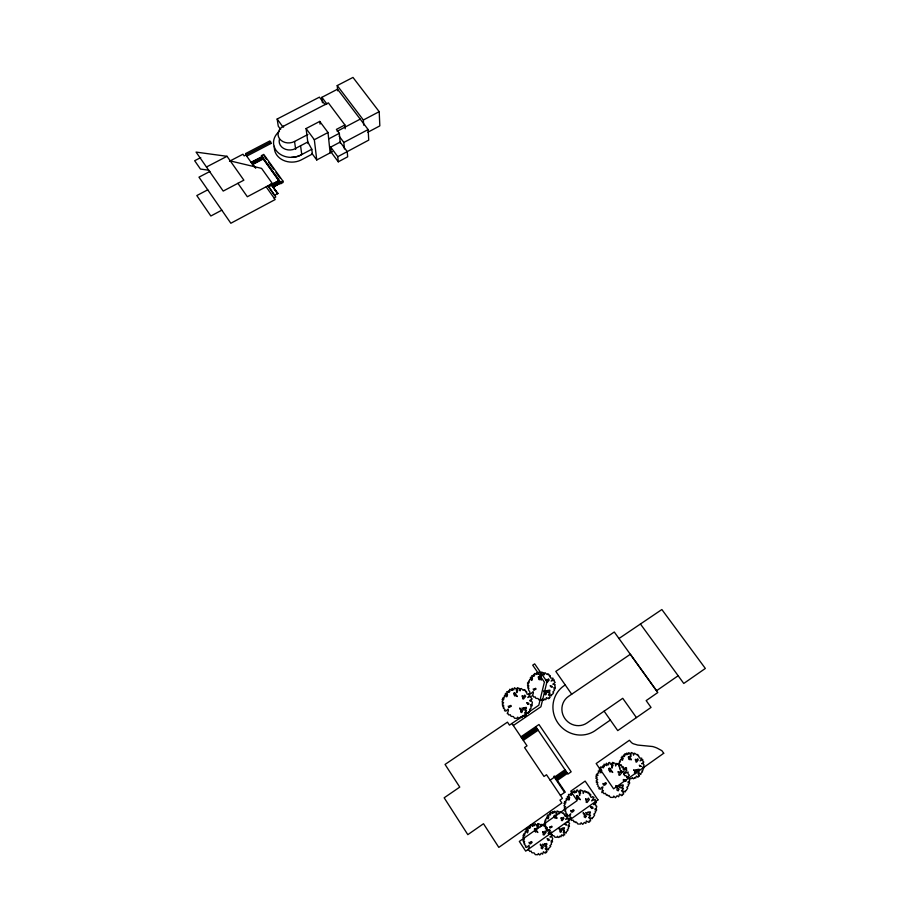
<?xml version="1.0" encoding="UTF-8"?>
<svg xmlns="http://www.w3.org/2000/svg" width="900" height="900" viewBox="0 0 900 900"><rect width="100%" height="100%" fill="white"/><g stroke="black" fill="none" stroke-linecap="round" stroke-linejoin="round"><path stroke-width="1.35" d="M548.876 833.366C549.202 833.299 550.283 829.553 548.426 829.834L547.616 831.139L546.48 830.745L546.986 829.8L545.546 828.596L545.321 826.627C545.67 825.829 544.658 825.817 544.545 824.996L545.726 823.995L544.365 823.23L545.243 822.611C543.611 820.924 546.131 821.509 545.794 820.102C543.544 821.869 548.01 816.019 546.964 817.965L548.201 818.865L548.505 818.021L547.031 816.041L548.876 817.133L547.819 814.804L550.204 815.062L549.608 813.364L550.721 814.23L550.62 812.295L552.859 813.24L552.116 812.295C552.836 810.113 553.601 813.859 554.355 812.419C553.523 809.64 556.594 812.183 556.009 813.409L556.504 815.299L557.055 810.967L558.99 811.766L559.26 813.701L560.363 811.654L562.759 813.386C564.266 811.62 563.31 815.299 564.592 814.658C565.414 812.936 564.457 817.549 565.571 816.199L567.517 816.773L565.673 819.405L568.462 818.179L568.238 819.36L569.363 820.631L567.236 822.296L568.631 822.127L569.565 823.534L568.091 825.896L569.183 825.592L569.464 826.425L568.305 827.201L568.62 828.461L567.259 829.665L567.934 830.284L565.954 832.331L566.111 833.13L563.861 831.791L563.265 832.207L564.761 834.851L563.659 834.885L563.288 835.954L561.791 834.773L561.082 835.909C561.656 838.249 559.429 834.896 559.597 836.854L558.731 837.518L557.471 836.258L557.055 837.259L554.962 837.236L553.939 835.774L552.049 835.616L551.306 834.176L548.111 833.501L550.305 830.385L549.023 829.609L548.91 830.295L547.38 830.025L546.739 827.224L546.863 827.887C545.344 828.653 546.491 824.288 544.702 826.38L544.444 825.413L543.184 825.896L541.89 824.332L540.923 824.794L540.562 826.751L540.259 824.456L537.975 823.523L537.435 824.231L538.256 824.524L538.234 826.492L537.3 828.641L536.816 824.94L536.074 825.064L535.039 823.5L534.319 825.761L532.935 824.175L532.136 825.086L533.014 826.2L530.381 825.097L530.483 827.381L529.785 826.324L529.02 827.01L529.864 828.36L527.479 827.55L528.289 830.824L526.489 829.249L525.926 830.126L527.839 831.881L527.479 832.871L527.22 831.904L526.016 831.814C523.755 830.43 527.108 833.636 524.374 833.389L523.395 834.536L524.981 834.908L522.911 835.762L523.991 836.685L522.866 837.416L524.52 838.957L523.114 840.15L523.946 840.634L523.114 841.028L523.586 841.635L524.632 841.579L523.744 842.951L524.812 843.694L524.261 844.414L525.96 845.854L525.364 846.967L526.691 847.44L529.009 845.325C530.1 847.721 526.736 850.658 528.795 849.971L529.819 851.445L531.045 851.051L531.9 852.75L534.139 852.941L535.342 854.674L537.817 854.707L538.312 853.515L539.798 855L541.249 853.211L542.632 854.145L543.42 851.738L545.186 853.144L545.974 852.795L545.625 851.873L546.941 851.827L546.941 850.658L545.186 848.7L545.895 848.194L548.55 849.791L548.359 848.835L550.721 846.405L549.923 845.674L551.531 844.245L551.171 842.749L552.544 841.826L552.217 840.836L550.924 841.207L552.398 839.959L552.69 838.395L551.587 836.741L549.945 836.944L552.454 834.964L551.137 833.456L551.408 832.05L548.741 833.4M560.408 795.386L565.2 792.034L554.389 776.036L553.804 776.441L564.604 792.45M557.359 780.424L567.461 773.37M550.136 780.154L554.332 777.229M554.918 776.812L565.02 769.77M555.536 777.724L565.639 770.67M556.144 778.624L566.246 771.57M556.751 779.524L566.854 772.47M678.15 675.754L656.561 690.727L614.284 632.002L555.806 671.4L571.691 694.226M610.346 720.056L596.385 729.731A27.315 26.269 50.5 0 1 557.955 723.026A27.315 26.269 50.5 0 1 565.245 684.956M522.124 738.574L536.94 728.46M522.72 739.462L537.536 729.337M523.316 740.34L538.132 730.215M520.942 736.808L538.954 724.511L571.174 771.806L567.945 774.067L535.748 726.705M521.539 737.696L536.344 727.582M513.326 725.512L540.923 706.759L546.975 681.683L534.656 663.863L532.71 665.168L544.387 682.099L538.796 705.24L509.479 725.141L507.465 722.149L445.05 764.438L459.754 787.106L444.161 797.794L467.82 834.649L483.491 823.736L498.814 847.384L561.87 802.991L559.935 800.123L562.421 798.379L546.502 774.742L544.016 776.464L524.554 747.54L527.029 745.841L511.942 723.465M618.975 638.516L661.86 609.536L705.341 668.452L683.775 683.46L640.44 624.015M277.549 193.545L271.046 183.904M277.965 193.32L274.624 195.356L268.436 186.143L278.977 180.551L279.101 181.249M338.276 161.82L347.67 156.803L347.231 151.627L340.132 142.099L330.694 147.094L331.223 152.291L338.276 161.82L337.781 156.667L330.694 147.094M274.05 197.955L275.805 197.01L267.975 186.019M295.729 148.309L307.8 141.964L311.794 149.243L312.379 154.013L302.423 159.289A18.034 15.064 -4.6 0 1 283.264 160.279A18.034 15.064 -4.6 0 1 274.376 146.295M367.841 132.244L379.834 125.876L379.192 111.668L352.98 77.422L337.23 85.567L337.691 90.844M221.805 210.184L210.847 216L196.808 195.559L207.731 189.833M311.918 153.382L316.755 159.975L332.449 151.65M271.215 184.838L278.01 193.545M262.361 157.489L251.933 163.35L262.688 157.804L279.349 181.046L272.183 184.86L273.386 187.065L280.507 183.083L273.352 186.896M279.371 181.226L268.56 186.84L268.436 186.143M272.239 185.209L279.349 181.046M272.599 185.704L279.731 181.732L272.632 185.884L271.822 184.354L279.011 180.72L280.181 182.756M280.125 182.407L273.026 186.559L280.148 182.588M280.822 183.656L280.586 182.25L282.881 181.035L263.767 154.406L261.484 155.599L261.754 157.028L251.224 162.349L261.72 156.859L280.822 183.656L283.118 182.43L282.881 181.035M337.781 156.667L368.741 140.108L368.134 129.566L337.545 89.201L321.874 97.324L322.447 102.735M344.419 148.972L343.845 142.447L368.134 129.566M316.755 159.975L314.336 139.714L328.016 132.514L319.748 121.399L306.09 128.543L307.991 143.528M307.901 134.471L294.548 141.469A10.867 9.034 -4.6 0 1 279.574 138.769A10.867 9.034 -4.6 0 1 283.41 126.236L328.365 102.859L344.902 124.942L336.409 129.409L339.334 133.312L340.223 143.111M337.185 131.265L360.225 119.126M363.679 125.156L363.364 120.015L379.192 111.668M328.68 138.938L339.334 133.312M311.794 149.243L301.77 154.53A18.101 15.086 -4.6 0 1 294.998 157.016L291.442 157.365M252.574 163.991L263.07 158.479L262.035 157.174L251.539 162.675L262.102 157.523M251.572 162.855L262.069 157.354M251.899 163.17L262.395 157.669M252.214 163.485L262.721 157.984M251.224 162.349L252.248 163.665L262.688 157.804M245.61 153.574L246.724 156.161L270.934 143.505L270.686 142.065L269.865 140.918L245.61 153.574L245.903 155.002L244.159 155.914L242.955 154.226L229.511 161.235M246.431 154.721L270.686 142.065M206.46 167.006L227.025 156.308L243.866 180.18L223.211 191.07L196.076 152.1L227.025 156.308M209.97 171.428L198.968 177.165L230.839 223.256L275.175 199.553L266.243 186.975M280.654 129.431L278.28 126.18L277.155 119.036L319.433 97.144L325.058 104.636M200.745 157.579L194.659 160.729L200.453 169.065L208.721 170.201M230.186 160.909L261.585 168.39L272.34 183.465L247.343 196.74L237.893 183.296M337.23 85.567L363.364 120.015M321.874 97.324L326.902 104.017M339.131 136.125L343.845 142.447M306.09 128.543L314.336 139.714M277.155 119.036L282.724 126.664M270.113 142.369L270.934 143.505M264.026 155.835L266.411 159.165M268.796 162.484L273.577 169.132M275.963 172.463L279.934 177.998M261.484 155.599L280.586 182.25M251.865 162.99L255.713 168.278M245.903 155.002L254.261 166.748M636.424 717.604L622.744 698.31L587.081 722.914A16.2 15.581 50.9 0 1 564.863 718.526A16.2 15.581 50.9 0 1 568.609 696.319L630.326 654.289L657.788 692.539L646.166 700.605L651.038 707.423L617.749 730.609L604.114 711.169M271.406 184.567L277.582 193.77M262.035 157.174L262.429 157.849M271.474 183.69L271.53 185.276M283.41 126.236L283.556 127.125M294.548 141.469L295.673 149.355M300.566 145.766L301.77 154.53A18.135 15.12 -4.6 0 1 277.391 151.931A18.135 15.12 -4.6 0 1 279.439 131.344M319.748 121.399L320.051 124.133M328.016 132.514L330.12 152.876M344.902 124.942L345.218 128.779M295.312 148.691A10.845 9.034 -4.6 0 1 283.433 148.32A10.845 9.034 -4.6 0 1 279.472 139.05M554.794 684.596L555.154 686.925L553.77 688.039L554.985 687.712L555.289 688.601L554.006 689.423L554.501 690.311L552.836 692.044L553.59 692.707L552.859 693.934L551.374 694.89L551.543 695.756L549.056 694.305L548.392 694.755L549.832 696.06L550.035 697.579L548.809 697.613L549.135 698.434L548.392 698.749L546.39 697.59L546.097 699.199C545.76 700.875 544.264 697.534 544.286 699.694L543.319 700.403L541.935 699.064L541.462 700.133L539.145 700.099L538.009 698.524L535.905 698.355L535.095 696.814L533.947 697.174L532.991 695.846C531.045 696.476 534.195 693.866 533.183 691.661L531 693.562L529.751 693.135C530.539 691.447 528.154 690.66 528.548 689.186L528.48 688.725C530.235 687.488 526.871 688.725 527.951 687.442L527.794 686.509L528.952 685.924L527.434 685.102L528.457 683.876L527.445 683.044L529.054 682.751L529.043 681.773C526.511 683.617 531.529 677.475 530.359 679.5L531.484 679.579L531.731 680.456L532.069 679.567L530.257 677.981L530.798 677.194L532.485 678.611L531.72 675.664L533.959 676.406L533.171 675.18L533.891 674.572L534.544 675.529L534.442 673.47L536.918 674.471L536.096 673.459L536.85 672.649L538.155 674.089L538.83 672.053L540.506 673.346L540.956 676.688L541.834 674.752L541.856 672.986L541.08 672.716L541.586 672.075L543.735 672.93L544.016 674.989L544.365 673.234L545.265 672.817L546.48 674.235L547.673 673.796L547.92 674.674C549.574 672.795 548.528 676.71 549.945 676.035L549.832 675.439L550.44 677.959L553.174 678.296L551.126 681.097L554.22 679.804L553.972 681.064L555.21 682.425L552.847 684.191L554.794 684.596M566.719 814.961L568.204 816.086L570.735 813.769L569.779 816.863L571.196 817.504L569.621 818.539L569.734 819.439L570.555 818.854L571.691 820.462L573.041 820.035L574.009 821.903L574.673 821.43L575.854 822.623L576.484 822.105L577.834 824.018L580.556 824.04L581.096 822.746L582.75 824.366L584.336 822.409L585.866 823.433L586.305 820.935L588.668 822.341L589.545 821.959L589.14 820.946L590.591 820.913L590.321 819.067L588.611 817.481L589.387 816.93L590.591 818.325L592.335 818.685L592.11 817.639L593.01 817.594L594.686 814.972L593.786 814.174L595.553 812.61L595.125 810.967L596.137 810.99L596.633 809.966L596.261 808.886L594.832 809.28L596.441 807.93L596.745 806.22L595.991 806.141L595.508 804.398L593.696 804.623L596.441 802.462L594.967 800.809L595.249 799.279L591.626 800.865L594 797.456L592.582 796.601L591.941 797.423L590.479 796.815L590.783 794.587L590.04 794.002L589.601 795.116L588.645 792.248L587.779 793.069L586.879 791.617L586.102 792.54L585.45 791.077L584.899 791.617L584.347 790.886L583.222 793.474L582.863 790.965L580.331 789.941L579.746 790.717L580.658 791.044L580.084 793.08L580.658 793.192L579.701 793.856L579.645 795.533L579.071 791.494L578.25 791.617L577.508 789.998L576.495 790.256L576.326 792.394L574.234 790.751L573.919 791.64L574.886 792.866L571.972 791.651L572.119 794.149L571.342 793.001L570.499 793.744L571.444 795.229L568.811 794.329L568.339 794.903L569.745 797.906L567.315 796.5L569.261 799.065L568.879 800.156L568.586 799.087L567.259 798.998C566.303 796.77 565.459 800.19 567.101 799.92L564.401 801.979L565.74 801.765L565.774 802.946L563.884 803.306L565.076 804.319L563.906 805.815L565.695 806.805L564.334 807.525L565.087 808.639L564.176 809.066L565.852 809.674L564.896 811.17L566.077 811.991L565.875 813.476L567.371 814.342L566.719 814.961M635.434 759.409L635.434 760.23L636.379 760.196L635.794 761.85L636.57 762.131L638.291 759.881L637.515 758.768L636.896 759.825L635.434 759.409M528.739 712.361L527.906 712.586L528.097 713.531L525.398 711.956L524.543 713.002L526.23 713.869L526.444 715.523L525.105 715.556L525.454 716.456L524.644 716.794L522.484 715.534L522.034 717.773L520.639 716.85L519.131 718.605L517.635 717.143L517.118 718.301L514.597 718.279L513.382 716.558L511.099 716.366L510.233 714.701L508.984 715.084L507.949 713.644C505.834 714.319 509.287 711.484 508.196 709.076L505.811 711.146L504.461 710.685L505.08 709.582L503.359 708.176L503.921 707.467L502.841 706.736L503.707 706.207L503.111 705.881C505.035 704.531 501.368 705.881 502.549 704.486L502.38 703.462L503.651 702.821L502.009 701.933L503.123 700.594L502.043 699.683L504.146 698.85L502.526 698.49L503.539 697.354C506.317 697.613 502.931 694.474 505.226 695.824L506.452 695.914L506.7 696.87L507.082 695.891L505.136 694.17L505.721 693.315L507.544 694.856L506.734 691.65L509.164 692.449L508.309 691.121L509.108 690.457L509.805 691.492L509.715 689.254L512.392 690.345L511.504 689.242L512.325 688.354L513.731 689.918L514.474 687.712L516.285 689.119L516.746 692.752L517.714 690.649L517.759 688.725L516.915 688.433L517.466 687.735L519.795 688.658L520.087 690.908L520.47 688.995L521.449 688.534L522.765 690.075L524.059 689.602L524.317 690.559C526.129 688.511 524.959 692.786 526.511 692.033L526.387 691.391L527.029 694.136L528.581 694.406L528.705 693.731L529.999 694.508L527.749 697.556L531.113 696.139L530.842 697.523L532.17 698.996L529.639 700.515L530.347 701.28L531.27 700.74L532.384 702.371L532.08 703.901L530.572 705.116L531.889 704.756L532.215 705.735L530.809 706.624L531.169 708.097L529.515 709.492L530.336 710.212L528.739 712.361M612 767.284L612 768.139L612.045 766.406L613.012 765.731L612.428 765.607L612.99 763.515L612.045 763.189L612.653 762.39L615.274 763.447L615.668 766.012L616.815 763.369L617.389 764.111L617.951 763.56L618.637 765.056L619.436 764.123L620.381 765.607L621.27 764.764L622.294 767.711L622.721 766.564L623.509 767.171L623.205 769.455L624.735 770.074L625.387 769.23L626.861 770.107L624.442 773.606L628.166 771.986L627.896 773.561L629.426 775.249L626.614 777.465L627.93 777.791L628.605 777.082L629.663 778.545L631.766 778.567L632.171 777.577L633.465 778.815L634.32 778.163C634.129 776.216 636.413 779.546 635.794 777.229L636.48 776.092L638.01 777.274L638.359 776.216L639.472 776.183L637.92 773.561L638.505 773.145L640.8 774.484L640.62 773.685L642.577 771.66L641.88 771.041L643.219 769.849L642.87 768.6L644.029 767.835C642.127 766.924 643.399 767.171 644.074 764.966L643.095 763.571L641.7 763.74L643.804 762.086L642.645 760.826L642.847 759.656L640.069 760.871L641.857 758.261L639.371 757.957L638.876 756.158C637.605 756.788 638.482 753.154 637.009 754.898L634.556 753.176L633.488 755.201L633.173 753.289L631.215 752.501L630.742 756.788L630.202 754.92C630.765 753.694 627.637 751.185 628.526 753.919C627.784 755.359 626.951 751.635 626.265 753.795L627.041 754.74L624.769 753.806L624.915 755.719L623.768 754.864L624.398 756.54L621.99 756.293L623.115 758.587L621.225 757.508L622.755 759.476L622.474 760.309L621.214 759.42C622.238 757.474 617.827 763.279 620.066 761.535C620.426 762.941 617.895 762.334 619.571 764.021L618.705 764.64L620.089 765.394L618.919 766.384C619.054 767.183 620.066 767.216 619.729 768.004L620.246 768.274C618.739 769.433 621.911 770.524 620.989 772.087L622.136 772.481L622.924 771.188C625.523 770.805 622.665 775.271 623.992 774.596L624.893 775.834L625.928 775.496L626.692 776.925L628.38 777.24L628.999 779.029L629.775 779.107L629.482 780.874L627.84 782.269L629.303 781.852L629.696 782.966L629.201 784.012L628.155 784.001L628.605 785.678L626.805 787.275L627.727 788.107L626.018 790.796L625.106 790.841L625.342 791.91L623.543 791.539L622.271 790.11L621.484 790.673L623.531 792.877L623.554 794.194L622.058 794.239L622.485 795.274L621.585 795.668L619.538 794.092L618.694 796.793L617.096 795.735L615.476 797.749L613.755 796.072L613.215 797.411L610.391 797.377L608.985 795.42L608.332 795.949L607.106 794.722L606.42 795.206L605.396 793.294L604.012 793.732L602.809 792.079L601.976 792.675L601.841 791.752L603.472 790.695L601.999 790.031L602.955 786.859L601.414 787.489L600.345 789.232L598.815 788.692L599.479 787.444L597.915 786.555L598.117 785.025L596.891 784.181L597.859 782.651L596.115 782.021L597.06 781.571L596.273 780.435L597.668 779.692L595.744 777.971L596.981 777.859L597.015 777.139L595.778 776.104L598.106 775.148L596.284 774.731L598.117 772.83L598.95 773.089L598.252 770.816L600.592 771.773L600.908 772.875L601.29 771.75L599.254 769.106L601.774 770.569L600.3 767.475L600.773 766.89L603.518 767.812L602.528 766.283L603.383 765.529L604.204 766.71L604.024 764.145L606.465 765.574L607.05 765.394L606.038 764.134L606.352 763.222L608.535 764.899L608.681 762.716L609.727 762.446L610.515 764.111L611.359 763.976L612 767.284M628.717 758.587L629.336 759.69C629.505 757.091 631.485 761.467 631.316 759.319L628.999 756.686L629.077 757.485L628.279 757.024L628.717 758.587M618.255 771.66L618.255 772.762L619.504 772.706L618.716 774.934L619.751 775.305L622.069 772.279L621.034 770.794L620.212 772.211L618.255 771.66M609.278 770.546L610.087 772.031L610.526 770.816L612.731 772.447L609.66 768.004L609.761 769.072L608.692 768.454L609.278 770.546M585.675 798.964L585.653 800.044L586.867 799.988L586.08 802.159L587.081 802.508L589.354 799.571L588.364 798.12L587.554 799.504L585.675 798.964M576.99 797.895L577.766 799.335L578.205 798.154L580.32 799.74L577.384 795.409L577.474 796.444L576.45 795.847L576.99 797.895M561.105 817.942L561.094 818.764L562.028 818.73L561.409 820.406L562.174 820.676L563.94 818.404L563.186 817.29L562.545 818.359L561.105 817.942M554.445 817.11L555.041 818.224C555.244 815.614 557.145 820.012 557.021 817.852L554.76 815.197L554.827 815.996L554.04 815.535L554.445 817.11M546.053 679.523L546.03 680.4L547.065 680.366L546.379 682.155L547.222 682.447L549.191 680.029L548.37 678.836L547.661 679.972L546.053 679.523M542.722 831.78L542.7 832.759L543.803 832.702L543.06 834.694L543.96 835.02L546.064 832.331L545.175 831.004L544.421 832.264L542.722 831.78M538.673 678.611L539.314 679.804C539.572 677.014 541.631 681.716 541.519 679.41L539.033 676.575L539.1 677.43L538.222 676.935L538.673 678.611M534.859 830.801L535.556 832.117L535.961 831.038L537.863 832.489L535.252 828.529L535.32 829.474L534.386 828.934L534.859 830.801M522.259 695.846L522.225 696.803L523.35 696.758L522.585 698.704L523.507 699.019L525.668 696.386L524.767 695.092L523.991 696.33L522.259 695.846M514.249 694.856L514.946 696.15L515.374 695.092L517.298 696.521L514.654 692.64L514.721 693.562L513.776 693.023L514.249 694.856M640.102 766.102L641.273 766.496L639.27 765.248L640.102 766.102M624.454 780.649L624.701 781.447L626.029 781.166L625.466 779.929L623.34 779.49L623.385 780.435L624.454 780.649M591.581 807.716L591.817 808.492L593.089 808.222L592.571 807.008L590.524 806.591L590.546 807.514L591.581 807.716M565.594 824.681L566.752 825.075L566.359 824.141L564.784 823.815L565.594 824.681M547.988 839.768L548.19 840.488L549.36 840.229L548.887 839.126L547.043 838.744L547.988 839.768M551.014 686.734L552.296 687.15L551.858 686.16L550.114 685.811L551.014 686.734M527.58 703.699L527.794 704.396L528.975 704.149L528.514 703.069L526.624 702.686L527.58 703.699M625.387 768.116L625.207 768.769L624.015 768.229L624.521 769.41L626.636 768.274L626.153 767.576L625.387 768.116M604.744 783.36L604.485 784.226L602.899 783.506L603.562 785.104L604.721 785.205L606.409 783.562L605.768 782.629L604.744 783.36M572.501 810.36L572.243 811.215L570.712 810.518L571.342 812.059L572.456 812.171L574.099 810.562L573.491 809.663L572.501 810.36M550.935 826.729L550.733 827.393L549.574 826.852L550.046 828.045L552.173 826.886L551.7 826.189L550.935 826.729M530.651 842.209L530.404 842.985L529.031 842.344L529.582 843.761L530.595 843.851L532.102 842.389L531.562 841.567L530.651 842.209M534.724 688.871L534.499 689.569L533.205 688.984L533.722 690.255L536.085 689.029L535.579 688.286L534.724 688.871M509.884 706.028L509.636 706.793L508.241 706.163L508.793 707.546L511.369 706.207L510.817 705.398L509.884 706.028M637.279 769.567L637.043 770.209L635.591 769.781L636.469 771.345L638.111 771.413L638.91 772.549L638.37 770.49L639.259 770.107L639.101 769.241L637.279 769.567M620.651 785.306L620.336 786.173L618.401 785.587L619.56 787.702L621.754 787.781L622.811 789.311L623.43 788.873L622.114 786.544L623.295 786.026L623.092 784.867L620.651 785.306M587.857 812.25L587.554 813.094L585.686 812.531L586.778 814.579L588.904 814.658L589.916 816.154L590.512 815.726L589.264 813.454L590.411 812.959L590.231 811.822L587.857 812.25M562.714 828.18L562.477 828.832L561.049 828.394L561.881 829.98L563.501 830.036L564.278 831.184L563.794 829.114L564.536 827.854L562.714 828.18M544.567 843.919L544.275 844.695L542.587 844.178L543.555 846.056L545.479 846.124L546.39 847.485L546.93 847.102L545.827 845.021L546.874 844.571L546.716 843.525L544.567 843.919M547.796 690.457L547.526 691.144L545.94 690.671L546.851 692.37L548.663 692.438L549.517 693.664L550.024 693.315L548.989 691.447L549.967 691.043L549.821 690.109L547.796 690.457M524.07 707.749L523.766 708.514L522.045 707.996L523.035 709.841L524.993 709.92L525.904 711.259L526.466 710.876L525.352 708.84L526.421 708.39L526.264 707.377L524.07 707.749M635.884 772.582L635.49 773.696L634.511 773.134L634.714 770.906L633.712 769.748L635.884 772.582M618.761 789.356L618.232 790.852L616.928 790.099L617.209 787.106L616.005 786.859L615.87 785.554L618.761 789.356M586.001 816.199L585.472 817.65L584.212 816.919L584.516 814.005L583.357 813.769L583.245 812.498L586.001 816.199M561.262 831.217L560.858 832.342L559.89 831.78L560.149 829.541L559.249 829.35L559.17 828.371L561.262 831.217M542.835 847.53L542.34 848.857L541.204 848.194L541.519 845.528L540.461 845.314L540.371 844.144L542.835 847.53M546.176 693.697L545.715 694.89L544.646 694.283L544.928 691.886L543.938 691.695L543.859 690.637L546.176 693.697M522.281 711.281L521.775 712.586L520.616 711.934L520.942 709.324L519.874 709.099L519.784 707.962L522.281 711.281M597.982 799.875L525.69 851.141L519.334 841.433L577.148 800.617L570.757 791.19L585.146 781.087L597.982 799.875M663.716 753.266L613.586 788.816L596.171 763.549L629.415 740.261L631.462 742.556A9.394 8.865 53.2 0 0 633.24 743.749L637.65 745.054L652.523 746.516A30.758 28.867 58 0 1 657.023 748.069L661.883 750.679L663.716 753.266M263.036 158.299L252.529 163.811L252.675 164.52L263.171 159.019L263.036 158.299"/></g></svg>
